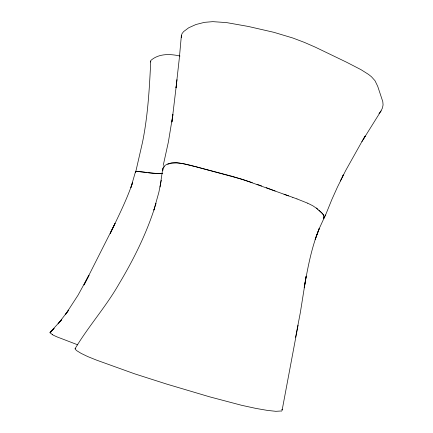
<?xml version="1.0" encoding="UTF-8"?>
<svg xmlns="http://www.w3.org/2000/svg" width="433" height="433" viewBox="0 0 433 433"><rect width="100%" height="100%" fill="white"/><g stroke="black" fill="none" stroke-linecap="round" stroke-linejoin="round"><path stroke-width="0.65" d="M180.009 56.03C170.099 53.806 158.808 53.383 150.771 60.506C149.472 87.867 147.956 115.514 142.468 142.489L135.632 172.291M323.559 218.627L325.6 214.936L331.878 199.472L337.448 187.088L345.577 170.726L361.907 141.591L381.067 110.891L382.463 107.952L383.07 104.921L382.804 101.679L377.722 86.34L374.983 80.673L371.427 76.717L368.526 74.406L360.97 69.648L346.6 62.233L315.365 47.186L304.464 42.423L292.854 38.017L273.873 32.318L248.293 26.451L226.594 22.603L212.836 21.65L204.479 22.348L195.922 24.524L188.734 27.761L183.657 31.555L182.125 33.503L181.384 35.409L179.365 57.854L176.025 87.812L176.989 79.612M323.554 218.633C325.919 214.275 318.71 210.844 316.29 208.008M162.689 169.032L160.053 186.98M176.144 86.822L171.939 122.03L172.908 114.496L168.394 141.91L163.219 165.482M295.587 337.334L300.334 312.626L306.158 276.157L304.21 287.821C307.755 267.659 311.554 247.335 319.337 228.305L315.181 239.389L319.337 228.305M161.271 180.242L158.873 192.247L153.91 210.07L155.95 203.445L155.739 204.143M282.192 409.84L298.083 325.178M135.502 171.695L130.928 187.516L132.633 182.417C126.669 200.046 118.214 216.662 110.236 233.43L115.091 223.433L83.991 284.979L88.998 275.177L78.075 295.127L65.513 314.477L68.636 310.131L58.103 323.873L61.778 319.538L50.304 332.165L54.147 328.36L50.022 332.349M154.116 209.383C145.499 235.639 133.055 260.466 118.886 284.14C105.961 306.764 88.456 326.287 75.115 348.63L75.212 349.204L76.738 350.676L81.144 353.382L87.683 356.548L96.499 360.104L134.674 373.841L166.586 384.055L209.637 396.834L241.793 405.342L256.109 408.449L267.475 410.414L275.832 411.312L280.741 411.014M135.664 172.242L135.583 171.571C144.562 171.344 153.683 174.494 162.776 173.292M319.191 228.689L324.241 217.685M324.025 218.108C325.042 214.703 320.599 212.484 318.856 210.108M340.354 180.989L343.331 174.932L342.492 176.637M324.295 217.545L325.6 214.936M363.801 138.398L365.203 136.022L361.907 141.591M135.486 171.836L137.223 171.414L146.571 172.496M381.067 110.891L378.999 113.663M164.372 166.591L162.916 168.659L162.797 170.321M75.104 348.662L75.526 348.294M167.674 164.329L171.436 163.079L176.826 162.781L183.094 163.614L190.358 165.26L242.632 179.414L288.535 195.862M50.991 331.997L49.974 332.414L49.99 332.798L52.577 334.687M162.126 173.389L156.086 173.379L147.842 172.707M194.347 166.38C186.011 164.551 177.292 161.363 168.724 163.55C165.974 164.464 162.104 166.775 162.857 170.18M207.569 169.817L232.608 176.431L252.298 182.623M207.521 169.828L194.32 166.294M284.048 194.255L292.854 197.41M256.991 184.269L261.608 185.952M292.816 197.399L296.984 198.92M266.187 187.657L275.112 190.985M296.951 198.909L307.733 203.212M77.794 344.852L59.289 337.751M307.728 203.207L312.799 205.751L317.687 209.09M150.489 61.221L150.727 62.022M282.083 409.228L282.186 409.623M181.384 35.409L181.551 37.547M281.932 409.548A124.412 10.63 17.3 0 1 281.271 411.188M58.785 337.626A40.87 3.204 17.4 0 1 52.225 334.59"/></g></svg>
